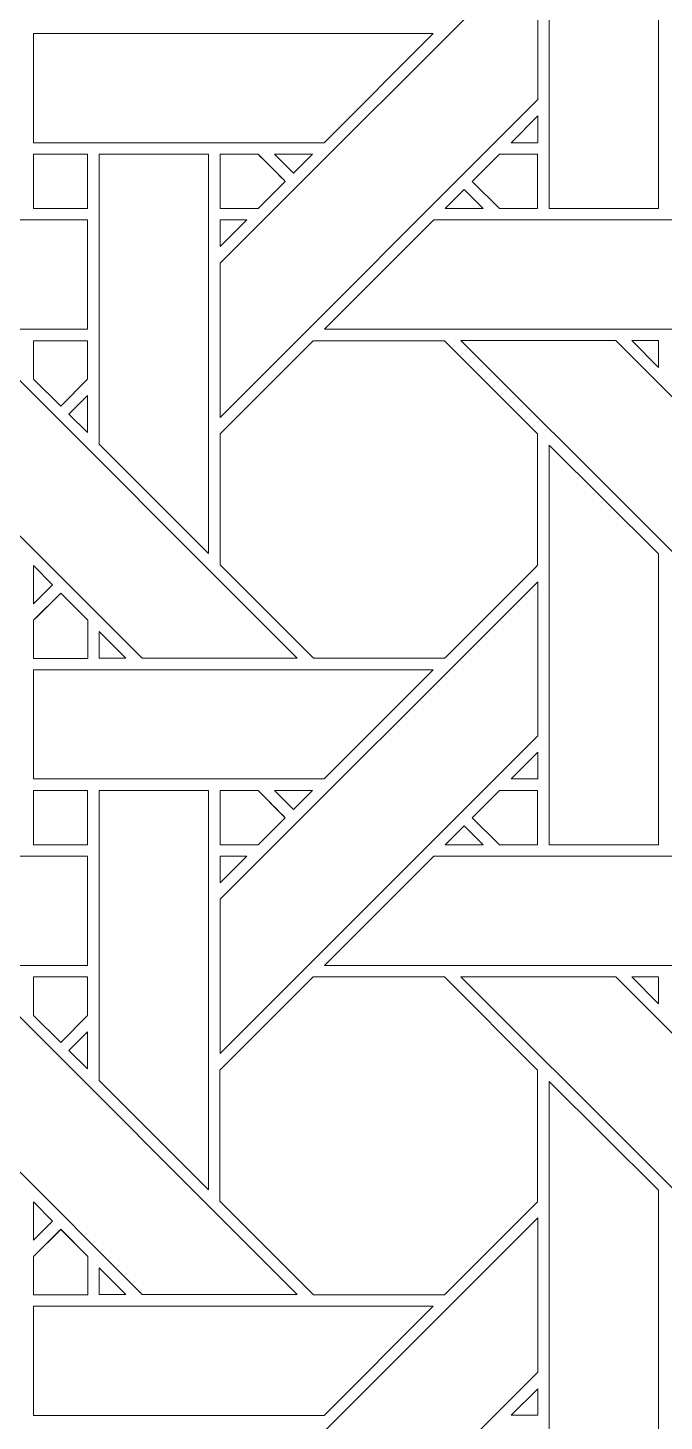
# Model space of a CAD drawing. Header units: inches. Extents: x 2.4 to 22.4, y -0.9 to 19.1.
# Drawn here: x 8.539 to 9.488, y 1.554 to 3.631 of the extents above; entities that cross this region are included whole.
import ezdxf

# ---------------------------------------------------------------- set-up
doc = ezdxf.new("R2010")
doc.units = ezdxf.units.IN
doc.header["$MEASUREMENT"] = 0
doc.layers.add('Design', color=7, linetype='Continuous', lineweight=0)

msp = doc.modelspace()

# ---------------------------------------------------------------- linework, layer by layer
at = {"layer": 'Design'}
for points, knots in [([(12.3829, 19.0948), (6.86, 19.0948), (2.3829, 14.6176), (2.3829, 9.0948), (2.3829, 3.5719), (6.86, -0.9052), (12.3829, -0.9052), (17.9057, -0.9052), (22.3829, 3.5719), (22.3829, 9.0948), (22.3829, 14.6176), (17.9057, 19.0948), (12.3829, 19.0948)], [0, 0, 0, 0, 1, 1, 1, 2, 2, 2, 3, 3, 3, 4, 4, 4, 4]), ([(12.3829, 17.972), (7.4801, 17.972), (3.5056, 13.9975), (3.5056, 9.0948), (3.5056, 4.192), (7.4801, 0.2175), (12.3829, 0.2175), (17.2856, 0.2175), (21.2601, 4.192), (21.2601, 9.0948), (21.2601, 13.9975), (17.2856, 17.972), (12.3829, 17.972)], [0, 0, 0, 0, 1, 1, 1, 2, 2, 2, 3, 3, 3, 4, 4, 4, 4]), ([(9.4791, 3.7957), (9.4791, 3.7957), (9.4791, 3.362), (9.4791, 3.362), (9.4791, 3.362), (9.3163, 3.362), (9.3163, 3.362), (9.3163, 3.362), (9.3163, 3.9579), (9.3163, 3.9579), (9.3163, 3.9579), (9.4791, 3.7957), (9.4791, 3.7957)], [0, 0, 0, 0, 1, 1, 1, 2, 2, 2, 3, 3, 3, 4, 4, 4, 4]), ([(8.8255, 3.2807), (8.8255, 3.2807), (9.2992, 3.7543), (9.2992, 3.7543), (9.2992, 3.7543), (9.2992, 3.5243), (9.2992, 3.5243), (9.2992, 3.5243), (8.8255, 3.0506), (8.8255, 3.0506), (8.8255, 3.0506), (8.8255, 3.2807), (8.8255, 3.2807)], [0, 0, 0, 0, 1, 1, 1, 2, 2, 2, 3, 3, 3, 4, 4, 4, 4]), ([(8.5476, 3.4601), (8.5476, 3.4601), (8.5476, 3.6228), (8.5476, 3.6228), (8.5476, 3.6228), (9.1433, 3.6228), (9.1433, 3.6228), (9.1433, 3.6228), (8.9806, 3.4601), (8.9806, 3.4601), (8.9806, 3.4601), (8.5476, 3.4601), (8.5476, 3.4601)], [0, 0, 0, 0, 1, 1, 1, 2, 2, 2, 3, 3, 3, 4, 4, 4, 4]), ([(9.2594, 3.4601), (9.2594, 3.4601), (9.2992, 3.4999), (9.2992, 3.4999), (9.2992, 3.4999), (9.2992, 3.4601), (9.2992, 3.4601), (9.2992, 3.4601), (9.2594, 3.4601), (9.2594, 3.4601)], [0, 0, 0, 0, 1, 1, 1, 2, 2, 2, 3, 3, 3, 3]), ([(8.5476, 3.362), (8.5476, 3.362), (8.5476, 3.4428), (8.5476, 3.4428), (8.5476, 3.4428), (8.6278, 3.4428), (8.6278, 3.4428), (8.6278, 3.4428), (8.6278, 3.362), (8.6278, 3.362), (8.6278, 3.362), (8.5476, 3.362), (8.5476, 3.362)], [0, 0, 0, 0, 1, 1, 1, 2, 2, 2, 3, 3, 3, 4, 4, 4, 4]), ([(8.5476, 3.4428), (8.5476, 3.4428), (8.6278, 3.4428), (8.6278, 3.4428), (8.6278, 3.4428), (8.6278, 3.362), (8.6278, 3.362), (8.6278, 3.362), (8.5476, 3.362), (8.5476, 3.362), (8.5476, 3.362), (8.5476, 3.4428), (8.5476, 3.4428)], [0, 0, 0, 0, 1, 1, 1, 2, 2, 2, 3, 3, 3, 4, 4, 4, 4]), ([(8.8083, 3.4428), (8.8083, 3.4428), (8.8083, 2.8477), (8.8083, 2.8477), (8.8083, 2.8477), (8.6454, 3.0106), (8.6454, 3.0106), (8.6454, 3.0106), (8.6454, 3.4428), (8.6454, 3.4428), (8.6454, 3.4428), (8.8083, 3.4428), (8.8083, 3.4428)], [0, 0, 0, 0, 1, 1, 1, 2, 2, 2, 3, 3, 3, 4, 4, 4, 4]), ([(8.8825, 3.4428), (8.8877, 3.4377), (8.9184, 3.4069), (8.9228, 3.4024), (8.9228, 3.4024), (8.8824, 3.362), (8.8824, 3.362), (8.8824, 3.362), (8.8255, 3.362), (8.8255, 3.362), (8.8255, 3.362), (8.8255, 3.4428), (8.8255, 3.4428), (8.8255, 3.4428), (8.8825, 3.4428), (8.8825, 3.4428)], [0, 0, 0, 0, 1, 1, 1, 2, 2, 2, 3, 3, 3, 4, 4, 4, 5, 5, 5, 5]), ([(8.8255, 3.4428), (8.8255, 3.4428), (8.8825, 3.4428), (8.8825, 3.4428), (8.8878, 3.4375), (8.9186, 3.4067), (8.9228, 3.4024), (8.9228, 3.4024), (8.8824, 3.362), (8.8824, 3.362), (8.8824, 3.362), (8.8255, 3.362), (8.8255, 3.362), (8.8255, 3.362), (8.8255, 3.4428), (8.8255, 3.4428)], [0, 0, 0, 0, 1, 1, 1, 2, 2, 2, 3, 3, 3, 4, 4, 4, 5, 5, 5, 5]), ([(8.9634, 3.4428), (8.9634, 3.4428), (8.9351, 3.4146), (8.9351, 3.4146), (8.9351, 3.4146), (8.9069, 3.4428), (8.9069, 3.4428), (8.9069, 3.4428), (8.9634, 3.4428), (8.9634, 3.4428)], [0, 0, 0, 0, 1, 1, 1, 2, 2, 2, 3, 3, 3, 3]), ([(9.242, 3.362), (9.242, 3.362), (9.2017, 3.4024), (9.2017, 3.4024), (9.2017, 3.4024), (9.2421, 3.4428), (9.2421, 3.4428), (9.2421, 3.4428), (9.2991, 3.4428), (9.2991, 3.4428), (9.2991, 3.4428), (9.2991, 3.362), (9.2991, 3.362), (9.2991, 3.362), (9.242, 3.362), (9.242, 3.362)], [0, 0, 0, 0, 1, 1, 1, 2, 2, 2, 3, 3, 3, 4, 4, 4, 5, 5, 5, 5]), ([(9.2017, 3.4024), (9.2017, 3.4024), (9.2421, 3.4428), (9.2421, 3.4428), (9.2421, 3.4428), (9.2991, 3.4428), (9.2991, 3.4428), (9.2991, 3.4428), (9.2991, 3.362), (9.2991, 3.362), (9.2991, 3.362), (9.242, 3.362), (9.242, 3.362), (9.242, 3.362), (9.2017, 3.4024), (9.2017, 3.4024)], [0, 0, 0, 0, 1, 1, 1, 2, 2, 2, 3, 3, 3, 4, 4, 4, 5, 5, 5, 5]), ([(9.2178, 3.362), (9.2178, 3.362), (9.1613, 3.362), (9.1613, 3.362), (9.1613, 3.362), (9.1896, 3.3903), (9.1896, 3.3903), (9.1896, 3.3903), (9.2178, 3.362), (9.2178, 3.362)], [0, 0, 0, 0, 1, 1, 1, 2, 2, 2, 3, 3, 3, 3]), ([(8.1954, 3.3449), (8.1954, 3.3449), (8.6279, 3.3449), (8.6279, 3.3449), (8.6279, 3.3449), (8.6279, 3.1821), (8.6279, 3.1821), (8.6279, 3.1821), (8.0326, 3.1821), (8.0326, 3.1821), (8.0326, 3.1821), (8.1954, 3.3449), (8.1954, 3.3449)], [0, 0, 0, 0, 1, 1, 1, 2, 2, 2, 3, 3, 3, 4, 4, 4, 4]), ([(8.8653, 3.3449), (8.8653, 3.3449), (8.8255, 3.3051), (8.8255, 3.3051), (8.8255, 3.3051), (8.8255, 3.3449), (8.8255, 3.3449), (8.8255, 3.3449), (8.8653, 3.3449), (8.8653, 3.3449)], [0, 0, 0, 0, 1, 1, 1, 2, 2, 2, 3, 3, 3, 3]), ([(8.9813, 3.1821), (8.9813, 3.1821), (9.1442, 3.3449), (9.1442, 3.3449), (9.1442, 3.3449), (9.5766, 3.3449), (9.5766, 3.3449), (9.5766, 3.3449), (9.5766, 3.1821), (9.5766, 3.1821), (9.5766, 3.1821), (8.9813, 3.1821), (8.9813, 3.1821)], [0, 0, 0, 0, 1, 1, 1, 2, 2, 2, 3, 3, 3, 4, 4, 4, 4]), ([(8.2359, 3.165), (8.2359, 3.165), (8.4669, 3.165), (8.4669, 3.165), (8.4669, 3.165), (8.9405, 2.6913), (8.9405, 2.6913), (8.9405, 2.6913), (8.7095, 2.6913), (8.7095, 2.6913), (8.7095, 2.6913), (8.2359, 3.165), (8.2359, 3.165)], [0, 0, 0, 0, 1, 1, 1, 2, 2, 2, 3, 3, 3, 4, 4, 4, 4]), ([(8.6278, 3.1649), (8.6278, 3.1649), (8.6278, 3.1073), (8.6278, 3.1073), (8.6278, 3.1073), (8.5879, 3.0674), (8.5879, 3.0674), (8.5879, 3.0674), (8.5476, 3.1077), (8.5476, 3.1077), (8.5476, 3.1077), (8.5476, 3.1649), (8.5476, 3.1649), (8.5476, 3.1649), (8.6278, 3.1649), (8.6278, 3.1649)], [0, 0, 0, 0, 1, 1, 1, 2, 2, 2, 3, 3, 3, 4, 4, 4, 5, 5, 5, 5]), ([(8.5879, 3.0674), (8.5879, 3.0674), (8.5476, 3.1077), (8.5476, 3.1077), (8.5476, 3.1077), (8.5476, 3.1649), (8.5476, 3.1649), (8.5476, 3.1649), (8.6278, 3.1649), (8.6278, 3.1649), (8.6278, 3.1649), (8.6278, 3.1073), (8.6278, 3.1073), (8.6278, 3.1073), (8.5879, 3.0674), (8.5879, 3.0674)], [0, 0, 0, 0, 1, 1, 1, 2, 2, 2, 3, 3, 3, 4, 4, 4, 5, 5, 5, 5]), ([(8.9642, 3.1649), (8.9642, 3.1649), (9.1604, 3.1649), (9.1604, 3.1649), (9.1604, 3.1649), (9.2991, 3.0262), (9.2991, 3.0262), (9.2991, 3.0262), (9.2991, 2.83), (9.2991, 2.83), (9.2813, 2.812), (9.1694, 2.7003), (9.1604, 2.6913), (9.1604, 2.6913), (8.9647, 2.6913), (8.9647, 2.6913), (8.9647, 2.6913), (8.8255, 2.8305), (8.8255, 2.8305), (8.8255, 2.8305), (8.8255, 3.0262), (8.8255, 3.0262), (8.8255, 3.0262), (8.9642, 3.1649), (8.9642, 3.1649)], [0, 0, 0, 0, 1, 1, 1, 2, 2, 2, 3, 3, 3, 4, 4, 4, 5, 5, 5, 6, 6, 6, 7, 7, 7, 8, 8, 8, 8]), ([(8.8255, 2.8305), (8.8255, 2.8305), (8.8255, 3.0262), (8.8255, 3.0262), (8.8255, 3.0262), (8.9642, 3.1649), (8.9642, 3.1649), (8.9642, 3.1649), (9.1604, 3.1649), (9.1604, 3.1649), (9.1604, 3.1649), (9.2991, 3.0262), (9.2991, 3.0262), (9.2991, 3.0262), (9.2991, 2.83), (9.2991, 2.83), (9.2813, 2.812), (9.1694, 2.7003), (9.1604, 2.6913), (9.1604, 2.6913), (8.9647, 2.6913), (8.9647, 2.6913), (8.9647, 2.6913), (8.8255, 2.8305), (8.8255, 2.8305)], [0, 0, 0, 0, 1, 1, 1, 2, 2, 2, 3, 3, 3, 4, 4, 4, 5, 5, 5, 6, 6, 6, 7, 7, 7, 8, 8, 8, 8]), ([(9.459, 2.8912), (9.459, 2.8912), (9.1847, 3.165), (9.1847, 3.165), (9.1847, 3.165), (9.4156, 3.165), (9.4156, 3.165), (9.4156, 3.165), (9.8892, 2.6913), (9.8892, 2.6913), (9.8892, 2.6913), (9.6582, 2.6913), (9.6582, 2.6913), (9.6582, 2.6913), (9.459, 2.8912), (9.459, 2.8912)], [0, 0, 0, 0, 1, 1, 1, 2, 2, 2, 3, 3, 3, 4, 4, 4, 5, 5, 5, 5]), ([(9.4791, 3.165), (9.4791, 3.165), (9.4791, 3.1251), (9.4791, 3.1251), (9.4791, 3.1251), (9.4397, 3.165), (9.4397, 3.165), (9.4397, 3.165), (9.4791, 3.165), (9.4791, 3.165)], [0, 0, 0, 0, 1, 1, 1, 2, 2, 2, 3, 3, 3, 3]), ([(8.6279, 3.0831), (8.6279, 3.0831), (8.6279, 3.028), (8.6279, 3.028), (8.6279, 3.028), (8.6001, 3.0553), (8.6001, 3.0553), (8.6001, 3.0553), (8.6279, 3.0831), (8.6279, 3.0831)], [0, 0, 0, 0, 1, 1, 1, 2, 2, 2, 3, 3, 3, 3]), ([(9.4791, 2.847), (9.4791, 2.847), (9.4791, 2.4133), (9.4791, 2.4133), (9.4791, 2.4133), (9.3163, 2.4133), (9.3163, 2.4133), (9.3163, 2.4133), (9.3163, 3.0091), (9.3163, 3.0091), (9.3163, 3.0091), (9.4791, 2.847), (9.4791, 2.847)], [0, 0, 0, 0, 1, 1, 1, 2, 2, 2, 3, 3, 3, 4, 4, 4, 4]), ([(8.5476, 2.7728), (8.5476, 2.7728), (8.5476, 2.8295), (8.5476, 2.8295), (8.5476, 2.8295), (8.5758, 2.8009), (8.5758, 2.8009), (8.5758, 2.8009), (8.5476, 2.7728), (8.5476, 2.7728)], [0, 0, 0, 0, 1, 1, 1, 2, 2, 2, 3, 3, 3, 3]), ([(8.8255, 2.332), (8.8255, 2.332), (9.2992, 2.8056), (9.2992, 2.8056), (9.2992, 2.8056), (9.2992, 2.5756), (9.2992, 2.5756), (9.2992, 2.5756), (8.8255, 2.1019), (8.8255, 2.1019), (8.8255, 2.1019), (8.8255, 2.332), (8.8255, 2.332)], [0, 0, 0, 0, 1, 1, 1, 2, 2, 2, 3, 3, 3, 4, 4, 4, 4]), ([(8.5476, 2.691), (8.5476, 2.691), (8.5476, 2.7483), (8.5476, 2.7483), (8.5476, 2.7483), (8.5879, 2.7887), (8.5879, 2.7887), (8.5879, 2.7887), (8.6282, 2.7483), (8.6282, 2.7483), (8.6282, 2.7483), (8.6282, 2.691), (8.6282, 2.691), (8.6282, 2.691), (8.5476, 2.691), (8.5476, 2.691)], [0, 0, 0, 0, 1, 1, 1, 2, 2, 2, 3, 3, 3, 4, 4, 4, 5, 5, 5, 5]), ([(8.5537, 2.7544), (8.5537, 2.7544), (8.5879, 2.7887), (8.5879, 2.7887), (8.5879, 2.7887), (8.6282, 2.7483), (8.6282, 2.7483), (8.6282, 2.7483), (8.6282, 2.691), (8.6282, 2.691), (8.6282, 2.691), (8.5476, 2.691), (8.5476, 2.691), (8.5476, 2.691), (8.5476, 2.7483), (8.5476, 2.7483), (8.5476, 2.7483), (8.5537, 2.7544), (8.5537, 2.7544)], [0, 0, 0, 0, 1, 1, 1, 2, 2, 2, 3, 3, 3, 4, 4, 4, 5, 5, 5, 6, 6, 6, 6]), ([(8.6853, 2.6913), (8.6853, 2.6913), (8.6455, 2.6913), (8.6455, 2.6913), (8.6455, 2.6913), (8.6455, 2.7311), (8.6455, 2.7311), (8.6455, 2.7311), (8.6853, 2.6913), (8.6853, 2.6913)], [0, 0, 0, 0, 1, 1, 1, 2, 2, 2, 3, 3, 3, 3]), ([(8.5476, 2.5114), (8.5476, 2.5114), (8.5476, 2.6741), (8.5476, 2.6741), (8.5476, 2.6741), (9.1433, 2.6741), (9.1433, 2.6741), (9.1433, 2.6741), (8.9806, 2.5114), (8.9806, 2.5114), (8.9806, 2.5114), (8.5476, 2.5114), (8.5476, 2.5114)], [0, 0, 0, 0, 1, 1, 1, 2, 2, 2, 3, 3, 3, 4, 4, 4, 4]), ([(9.2594, 2.5114), (9.2594, 2.5114), (9.2992, 2.5512), (9.2992, 2.5512), (9.2992, 2.5512), (9.2992, 2.5114), (9.2992, 2.5114), (9.2992, 2.5114), (9.2594, 2.5114), (9.2594, 2.5114)], [0, 0, 0, 0, 1, 1, 1, 2, 2, 2, 3, 3, 3, 3]), ([(8.5476, 2.4132), (8.5476, 2.4132), (8.5476, 2.494), (8.5476, 2.494), (8.5476, 2.494), (8.6278, 2.494), (8.6278, 2.494), (8.6278, 2.494), (8.6278, 2.4132), (8.6278, 2.4132), (8.6278, 2.4132), (8.5476, 2.4132), (8.5476, 2.4132)], [0, 0, 0, 0, 1, 1, 1, 2, 2, 2, 3, 3, 3, 4, 4, 4, 4]), ([(8.5476, 2.4132), (8.5476, 2.4132), (8.5476, 2.494), (8.5476, 2.494), (8.5476, 2.494), (8.6278, 2.494), (8.6278, 2.494), (8.6278, 2.494), (8.6278, 2.4132), (8.6278, 2.4132), (8.6278, 2.4132), (8.5476, 2.4132), (8.5476, 2.4132)], [0, 0, 0, 0, 1, 1, 1, 2, 2, 2, 3, 3, 3, 4, 4, 4, 4]), ([(8.8083, 2.4941), (8.8083, 2.4941), (8.8083, 1.899), (8.8083, 1.899), (8.8083, 1.899), (8.6454, 2.0619), (8.6454, 2.0619), (8.6454, 2.0619), (8.6454, 2.4941), (8.6454, 2.4941), (8.6454, 2.4941), (8.8083, 2.4941), (8.8083, 2.4941)], [0, 0, 0, 0, 1, 1, 1, 2, 2, 2, 3, 3, 3, 4, 4, 4, 4]), ([(8.8825, 2.4941), (8.8877, 2.4889), (8.9184, 2.4581), (8.9228, 2.4537), (8.9228, 2.4537), (8.8824, 2.4133), (8.8824, 2.4133), (8.8824, 2.4133), (8.8255, 2.4133), (8.8255, 2.4133), (8.8255, 2.4133), (8.8255, 2.4941), (8.8255, 2.4941), (8.8255, 2.4941), (8.8825, 2.4941), (8.8825, 2.4941)], [0, 0, 0, 0, 1, 1, 1, 2, 2, 2, 3, 3, 3, 4, 4, 4, 5, 5, 5, 5]), ([(8.8255, 2.4941), (8.8255, 2.4941), (8.8825, 2.4941), (8.8825, 2.4941), (8.8825, 2.4941), (8.9228, 2.4537), (8.9228, 2.4537), (8.9228, 2.4537), (8.8824, 2.4133), (8.8824, 2.4133), (8.8824, 2.4133), (8.8255, 2.4133), (8.8255, 2.4133), (8.8255, 2.4133), (8.8255, 2.4941), (8.8255, 2.4941)], [0, 0, 0, 0, 1, 1, 1, 2, 2, 2, 3, 3, 3, 4, 4, 4, 5, 5, 5, 5]), ([(8.9633, 2.4941), (8.9633, 2.4941), (8.9351, 2.4659), (8.9351, 2.4659), (8.9351, 2.4659), (8.9069, 2.4941), (8.9069, 2.4941), (8.9069, 2.4941), (8.9633, 2.4941), (8.9633, 2.4941)], [0, 0, 0, 0, 1, 1, 1, 2, 2, 2, 3, 3, 3, 3]), ([(9.242, 2.4133), (9.242, 2.4133), (9.2017, 2.4536), (9.2017, 2.4536), (9.2017, 2.4536), (9.2421, 2.4941), (9.2421, 2.4941), (9.2421, 2.4941), (9.2991, 2.4941), (9.2991, 2.4941), (9.2991, 2.4941), (9.2991, 2.4133), (9.2991, 2.4133), (9.2991, 2.4133), (9.242, 2.4133), (9.242, 2.4133)], [0, 0, 0, 0, 1, 1, 1, 2, 2, 2, 3, 3, 3, 4, 4, 4, 5, 5, 5, 5]), ([(9.2017, 2.4536), (9.2017, 2.4536), (9.2421, 2.4941), (9.2421, 2.4941), (9.2421, 2.4941), (9.2991, 2.4941), (9.2991, 2.4941), (9.2991, 2.4941), (9.2991, 2.4133), (9.2991, 2.4133), (9.2991, 2.4133), (9.242, 2.4133), (9.242, 2.4133), (9.242, 2.4133), (9.2017, 2.4536), (9.2017, 2.4536)], [0, 0, 0, 0, 1, 1, 1, 2, 2, 2, 3, 3, 3, 4, 4, 4, 5, 5, 5, 5]), ([(9.2178, 2.4133), (9.2178, 2.4133), (9.1613, 2.4133), (9.1613, 2.4133), (9.1613, 2.4133), (9.1896, 2.4416), (9.1896, 2.4416), (9.1896, 2.4416), (9.2178, 2.4133), (9.2178, 2.4133)], [0, 0, 0, 0, 1, 1, 1, 2, 2, 2, 3, 3, 3, 3]), ([(8.0326, 2.2334), (8.0326, 2.2334), (8.1954, 2.3962), (8.1954, 2.3962), (8.1954, 2.3962), (8.6279, 2.3962), (8.6279, 2.3962), (8.6279, 2.3962), (8.6279, 2.2334), (8.6279, 2.2334), (8.6279, 2.2334), (8.0326, 2.2334), (8.0326, 2.2334)], [0, 0, 0, 0, 1, 1, 1, 2, 2, 2, 3, 3, 3, 4, 4, 4, 4]), ([(8.8653, 2.3962), (8.8653, 2.3962), (8.8255, 2.3564), (8.8255, 2.3564), (8.8255, 2.3564), (8.8255, 2.3962), (8.8255, 2.3962), (8.8255, 2.3962), (8.8653, 2.3962), (8.8653, 2.3962)], [0, 0, 0, 0, 1, 1, 1, 2, 2, 2, 3, 3, 3, 3]), ([(9.1442, 2.3962), (9.1442, 2.3962), (9.5766, 2.3962), (9.5766, 2.3962), (9.5766, 2.3962), (9.5766, 2.2334), (9.5766, 2.2334), (9.5766, 2.2334), (8.9813, 2.2334), (8.9813, 2.2334), (8.9813, 2.2334), (9.1442, 2.3962), (9.1442, 2.3962)], [0, 0, 0, 0, 1, 1, 1, 2, 2, 2, 3, 3, 3, 4, 4, 4, 4]), ([(8.5103, 1.9425), (8.5103, 1.9425), (8.2359, 2.2162), (8.2359, 2.2162), (8.2359, 2.2162), (8.4669, 2.2162), (8.4669, 2.2162), (8.4669, 2.2162), (8.9405, 1.7426), (8.9405, 1.7426), (8.9405, 1.7426), (8.7095, 1.7426), (8.7095, 1.7426), (8.7095, 1.7426), (8.5103, 1.9425), (8.5103, 1.9425)], [0, 0, 0, 0, 1, 1, 1, 2, 2, 2, 3, 3, 3, 4, 4, 4, 5, 5, 5, 5]), ([(8.6278, 2.2162), (8.6278, 2.2162), (8.6278, 2.1586), (8.6278, 2.1586), (8.6278, 2.1586), (8.5879, 2.1186), (8.5879, 2.1186), (8.5879, 2.1186), (8.5476, 2.159), (8.5476, 2.159), (8.5476, 2.159), (8.5476, 2.2162), (8.5476, 2.2162), (8.5476, 2.2162), (8.6278, 2.2162), (8.6278, 2.2162)], [0, 0, 0, 0, 1, 1, 1, 2, 2, 2, 3, 3, 3, 4, 4, 4, 5, 5, 5, 5]), ([(8.5879, 2.1186), (8.5879, 2.1186), (8.5476, 2.159), (8.5476, 2.159), (8.5476, 2.159), (8.5476, 2.2162), (8.5476, 2.2162), (8.5476, 2.2162), (8.6278, 2.2162), (8.6278, 2.2162), (8.6278, 2.2162), (8.6278, 2.1586), (8.6278, 2.1586), (8.6278, 2.1586), (8.5879, 2.1186), (8.5879, 2.1186)], [0, 0, 0, 0, 1, 1, 1, 2, 2, 2, 3, 3, 3, 4, 4, 4, 5, 5, 5, 5]), ([(9.1604, 1.7425), (9.1604, 1.7425), (8.9647, 1.7425), (8.9647, 1.7425), (8.9647, 1.7425), (8.8254, 1.8818), (8.8254, 1.8818), (8.8254, 1.8818), (8.8254, 2.0775), (8.8254, 2.0775), (8.8254, 2.0775), (8.9642, 2.2162), (8.9642, 2.2162), (8.9642, 2.2162), (9.1604, 2.2162), (9.1604, 2.2162), (9.1604, 2.2162), (9.2991, 2.0774), (9.2991, 2.0774), (9.2991, 2.0774), (9.2991, 1.8812), (9.2991, 1.8812), (9.2813, 1.8633), (9.1694, 1.7516), (9.1604, 1.7425)], [0, 0, 0, 0, 1, 1, 1, 2, 2, 2, 3, 3, 3, 4, 4, 4, 5, 5, 5, 6, 6, 6, 7, 7, 7, 8, 8, 8, 8]), ([(8.8254, 1.8818), (8.8254, 1.8818), (8.8254, 2.0775), (8.8254, 2.0775), (8.8254, 2.0775), (8.9642, 2.2162), (8.9642, 2.2162), (8.9642, 2.2162), (9.1604, 2.2162), (9.1604, 2.2162), (9.1604, 2.2162), (9.2991, 2.0774), (9.2991, 2.0774), (9.2991, 2.0774), (9.2991, 1.8812), (9.2991, 1.8812), (9.2813, 1.8633), (9.1694, 1.7516), (9.1604, 1.7425), (9.1604, 1.7425), (8.9647, 1.7425), (8.9647, 1.7425), (8.9647, 1.7425), (8.8254, 1.8818), (8.8254, 1.8818)], [0, 0, 0, 0, 1, 1, 1, 2, 2, 2, 3, 3, 3, 4, 4, 4, 5, 5, 5, 6, 6, 6, 7, 7, 7, 8, 8, 8, 8]), ([(9.459, 1.9425), (9.459, 1.9425), (9.1847, 2.2162), (9.1847, 2.2162), (9.1847, 2.2162), (9.4156, 2.2162), (9.4156, 2.2162), (9.4156, 2.2162), (9.8892, 1.7426), (9.8892, 1.7426), (9.8892, 1.7426), (9.6582, 1.7426), (9.6582, 1.7426), (9.6582, 1.7426), (9.459, 1.9425), (9.459, 1.9425)], [0, 0, 0, 0, 1, 1, 1, 2, 2, 2, 3, 3, 3, 4, 4, 4, 5, 5, 5, 5]), ([(9.4791, 2.2162), (9.4791, 2.2162), (9.4791, 2.1764), (9.4791, 2.1764), (9.4791, 2.1764), (9.4397, 2.2162), (9.4397, 2.2162), (9.4397, 2.2162), (9.4791, 2.2162), (9.4791, 2.2162)], [0, 0, 0, 0, 1, 1, 1, 2, 2, 2, 3, 3, 3, 3]), ([(8.6279, 2.1344), (8.6279, 2.1344), (8.6279, 2.0792), (8.6279, 2.0792), (8.6279, 2.0792), (8.6001, 2.1066), (8.6001, 2.1066), (8.6001, 2.1066), (8.6279, 2.1344), (8.6279, 2.1344)], [0, 0, 0, 0, 1, 1, 1, 2, 2, 2, 3, 3, 3, 3]), ([(9.4791, 1.8983), (9.4791, 1.8983), (9.4791, 1.4646), (9.4791, 1.4646), (9.4791, 1.4646), (9.3163, 1.4646), (9.3163, 1.4646), (9.3163, 1.4646), (9.3163, 2.0604), (9.3163, 2.0604), (9.3163, 2.0604), (9.4791, 1.8983), (9.4791, 1.8983)], [0, 0, 0, 0, 1, 1, 1, 2, 2, 2, 3, 3, 3, 4, 4, 4, 4]), ([(8.5476, 1.824), (8.5476, 1.824), (8.5476, 1.8808), (8.5476, 1.8808), (8.5476, 1.8808), (8.5758, 1.8522), (8.5758, 1.8522), (8.5758, 1.8522), (8.5476, 1.824), (8.5476, 1.824)], [0, 0, 0, 0, 1, 1, 1, 2, 2, 2, 3, 3, 3, 3]), ([(9.2992, 1.8569), (9.2992, 1.8569), (9.2992, 1.6268), (9.2992, 1.6268), (9.2992, 1.6268), (8.8255, 1.1532), (8.8255, 1.1532), (8.8255, 1.1532), (8.8255, 1.3833), (8.8255, 1.3833), (8.8255, 1.3833), (9.2992, 1.8569), (9.2992, 1.8569)], [0, 0, 0, 0, 1, 1, 1, 2, 2, 2, 3, 3, 3, 4, 4, 4, 4]), ([(8.5475, 1.7422), (8.5475, 1.7422), (8.5475, 1.7995), (8.5475, 1.7995), (8.5475, 1.7995), (8.5879, 1.8399), (8.5879, 1.8399), (8.5879, 1.8399), (8.6282, 1.7996), (8.6282, 1.7996), (8.6282, 1.7996), (8.6282, 1.7422), (8.6282, 1.7422), (8.6282, 1.7422), (8.5475, 1.7422), (8.5475, 1.7422)], [0, 0, 0, 0, 1, 1, 1, 2, 2, 2, 3, 3, 3, 4, 4, 4, 5, 5, 5, 5]), ([(8.588, 1.84), (8.588, 1.84), (8.6282, 1.7996), (8.6282, 1.7996), (8.6282, 1.7996), (8.6282, 1.7425), (8.6282, 1.7425), (8.6282, 1.7425), (8.5476, 1.7425), (8.5476, 1.7425), (8.5476, 1.7425), (8.5476, 1.7996), (8.5476, 1.7996), (8.5476, 1.7996), (8.588, 1.84), (8.588, 1.84)], [0, 0, 0, 0, 1, 1, 1, 2, 2, 2, 3, 3, 3, 4, 4, 4, 5, 5, 5, 5]), ([(8.6853, 1.7426), (8.6853, 1.7426), (8.6455, 1.7426), (8.6455, 1.7426), (8.6455, 1.7426), (8.6455, 1.7824), (8.6455, 1.7824), (8.6455, 1.7824), (8.6853, 1.7426), (8.6853, 1.7426)], [0, 0, 0, 0, 1, 1, 1, 2, 2, 2, 3, 3, 3, 3]), ([(8.5476, 1.5626), (8.5476, 1.5626), (8.5476, 1.7254), (8.5476, 1.7254), (8.5476, 1.7254), (9.1433, 1.7254), (9.1433, 1.7254), (9.1433, 1.7254), (8.9806, 1.5626), (8.9806, 1.5626), (8.9806, 1.5626), (8.5476, 1.5626), (8.5476, 1.5626)], [0, 0, 0, 0, 1, 1, 1, 2, 2, 2, 3, 3, 3, 4, 4, 4, 4]), ([(9.2594, 1.5627), (9.2594, 1.5627), (9.2992, 1.6024), (9.2992, 1.6024), (9.2992, 1.6024), (9.2992, 1.5627), (9.2992, 1.5627), (9.2992, 1.5627), (9.2594, 1.5627), (9.2594, 1.5627)], [0, 0, 0, 0, 1, 1, 1, 2, 2, 2, 3, 3, 3, 3])]:
    msp.add_open_spline(points, degree=3, knots=knots, dxfattribs=at)

doc.saveas('drawing.dxf')
